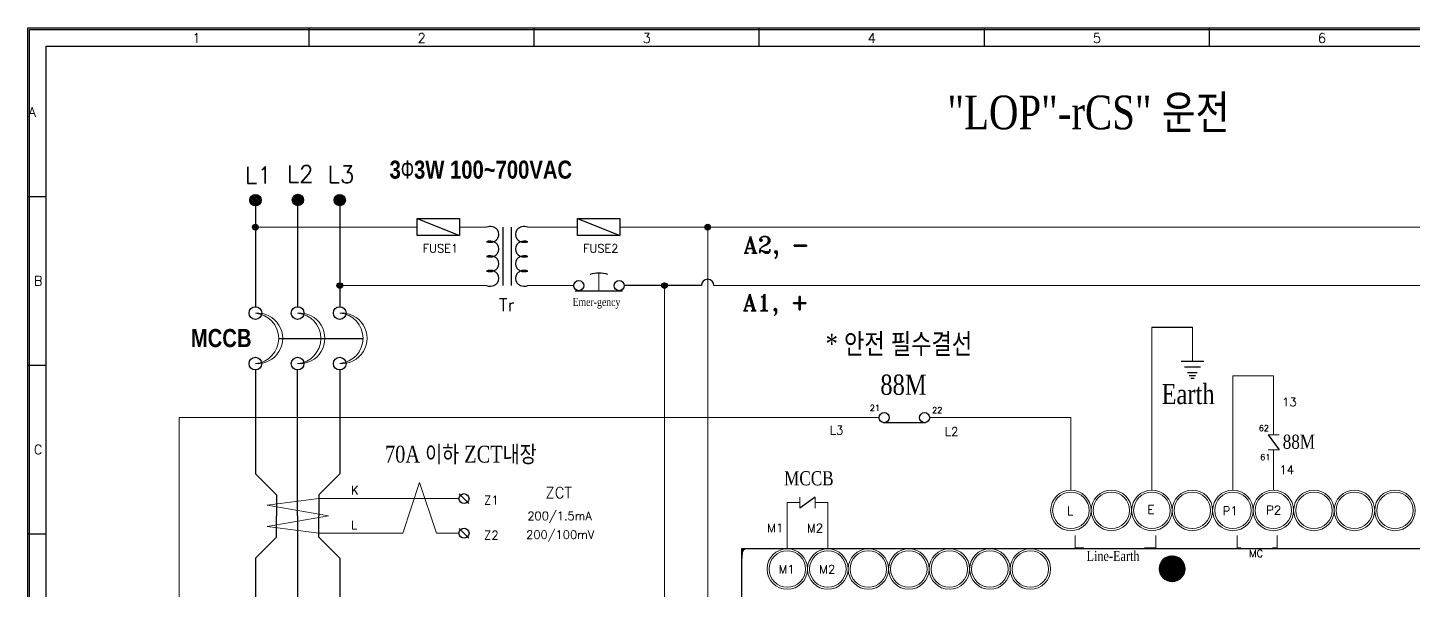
# Model space of a CAD drawing. Header units: millimetres. Extents: x 107 to 2900, y 85 to 3996.
# Drawn here: x 115 to 647, y 1077 to 1293 of the extents above; entities that cross this region are included whole.
import ezdxf
from ezdxf.enums import TextEntityAlignment as Align
from ezdxf.lldxf.tags import DXFTag

# ---------------------------------------------------------------- set-up
doc = ezdxf.new("R2010")
doc.units = ezdxf.units.MM
for name, color, linetype in [('1', 1, 'CENTER'), ('20', 2, 'Continuous'), ('30', 3, 'Continuous'), ('70', 7, 'Continuous')]:
    doc.layers.add(name, color=color, linetype=linetype)
doc.styles.add('ROMANS', font='ROMANS.shx', dxfattribs={"width": 0.7})
doc.styles.add('SIMPLEX', font='SIMPLEX')
doc.styles.add('SS', font='batang.ttc', dxfattribs={"width": 0.8})
doc.styles.add('STYLE2', font='romant.shx')
tags = doc.linetypes.add('CENTER', pattern=[2, 1.25, -0.25, 0.25, -0.25]).pattern_tags.tags
tags[10:11] = [DXFTag(74, 4), DXFTag(75, 0), DXFTag(340, '0'), DXFTag(46, 1.0), DXFTag(50, 0.0), DXFTag(44, 0.0), DXFTag(45, 0.0)]
tags[8:9] = [DXFTag(74, 4), DXFTag(75, 0), DXFTag(340, '0'), DXFTag(46, 1.0), DXFTag(50, 0.0), DXFTag(44, 0.0), DXFTag(45, 0.0)]
tags[6:7] = [DXFTag(74, 4), DXFTag(75, 0), DXFTag(340, '0'), DXFTag(46, 1.0), DXFTag(50, 0.0), DXFTag(44, 0.0), DXFTag(45, 0.0)]
tags[4:5] = [DXFTag(74, 4), DXFTag(75, 0), DXFTag(340, '0'), DXFTag(46, 1.0), DXFTag(50, 0.0), DXFTag(44, 0.0), DXFTag(45, 0.0)]

msp = doc.modelspace()

# ---------------------------------------------------------------- hatches: boundary and pattern name
at = {"layer": '70'}
h = msp.add_hatch(dxfattribs=at)
h.set_pattern_fill('ANSI33', color=256, scale=2.16, style=0)
h.set_pattern_definition([(45, (1958.99554, 584.5351), (-0.38183766, 0.38183766), []), (45, (1959.3774, 584.5351), (-0.38183766, 0.38183766), [0.27, -0.135])])
h.paths.add_polyline_path([(200.62, 1226.568, 1), (204.94, 1226.568, 1)])
h = msp.add_hatch(dxfattribs=at)
h.set_pattern_fill('ANSI33', color=256, scale=2.16, style=0)
h.set_pattern_definition([(45, (1975.291, 584.6306), (-0.38183766, 0.38183766), []), (45, (1975.67283, 584.6306), (-0.38183766, 0.38183766), [0.27, -0.135])])
h.paths.add_polyline_path([(216.915, 1226.663, 1), (221.235, 1226.663, 1)])
h = msp.add_hatch(dxfattribs=at)
h.set_pattern_fill('ANSI33', color=256, scale=2.16, style=0)
h.set_pattern_definition([(45, (1991.34915, 584.56274), (-0.38183766, 0.38183766), []), (45, (1991.731, 584.56274), (-0.38183766, 0.38183766), [0.27, -0.135])])
h.paths.add_polyline_path([(232.973, 1226.595, 1), (237.293, 1226.595, 1)])
h = msp.add_hatch(dxfattribs=at)
h.set_pattern_fill('ANSI33', color=256, scale=2.16, style=0)
h.set_pattern_definition([(45, (1943.2782, 627.7063), (-0.38183766, 0.38183766), []), (45, (1943.66, 627.7063), (-0.38183766, 0.38183766), [0.27, -0.135])])
h.paths.add_polyline_path([(202.733, 1217.307, 0.4142136), (201.653, 1216.227, 0.4142136), (202.733, 1215.147)])
h.paths.add_polyline_path([(202.733, 1217.307), (202.733, 1216.227), (203.813, 1216.227, 0.4142136)])
h.paths.add_polyline_path([(203.813, 1216.227), (202.733, 1216.227), (202.733, 1215.147, 0.4142136)])
h = msp.add_hatch(dxfattribs=at)
h.set_pattern_fill('ANSI33', color=256, scale=2.16, style=0)
h.set_pattern_definition([(45, (2116.895, 627.7063), (-0.38183766, 0.38183766), []), (45, (2117.2768, 627.7063), (-0.38183766, 0.38183766), [0.27, -0.135])])
h.paths.add_polyline_path([(376.35, 1217.307, 0.4142136), (375.27, 1216.227, 0.4142136), (376.35, 1215.147)])
h.paths.add_polyline_path([(376.35, 1217.307), (376.35, 1216.227), (377.43, 1216.227, 0.4142136)])
h.paths.add_polyline_path([(377.43, 1216.227), (376.35, 1216.227), (376.35, 1215.147, 0.4142136)])
h = msp.add_hatch(dxfattribs=at)
h.set_pattern_fill('ANSI33', color=256, scale=2.16, style=0)
h.set_pattern_definition([(45, (1975.6782, 605.22616), (-0.38183766, 0.38183766), []), (45, (1976.06, 605.22616), (-0.38183766, 0.38183766), [0.27, -0.135])])
h.paths.add_polyline_path([(235.133, 1194.827, 0.4142136), (234.053, 1193.747, 0.4142136), (235.133, 1192.667)])
h.paths.add_polyline_path([(235.133, 1194.827), (235.133, 1193.747), (236.213, 1193.747, 0.4142136)])
h.paths.add_polyline_path([(236.213, 1193.747), (235.133, 1193.747), (235.133, 1192.667, 0.4142136)])
h = msp.add_hatch(dxfattribs=at)
h.set_pattern_fill('ANSI33', color=256, scale=2.16, style=0)
h.set_pattern_definition([(45, (2100.3148, 605.22616), (-0.38183766, 0.38183766), []), (45, (2100.6966, 605.22616), (-0.38183766, 0.38183766), [0.27, -0.135])])
h.paths.add_polyline_path([(359.77, 1194.827, 0.4142136), (358.69, 1193.747, 0.4142136), (359.77, 1192.667)])
h.paths.add_polyline_path([(359.77, 1194.827), (359.77, 1193.747), (360.85, 1193.747, 0.4142136)])
h.paths.add_polyline_path([(360.85, 1193.747), (359.77, 1193.747), (359.77, 1192.667, 0.4142136)])
at = {"layer": '70', "lineweight": 20}
h = msp.add_hatch(dxfattribs=at)
h.set_pattern_fill('ANSI31', color=3, scale=2.16, style=0)
h.set_pattern_definition([(45, (-10847.83192, 54444.12728), (-0.1909188309, 0.1909188309), [])])
h.paths.add_polyline_path([(559.613, 1085.033, 1), (549.662, 1085.033, 1)])

# ---------------------------------------------------------------- linework, layer by layer
at = {"color": 0, "lineweight": 30}
for p, q in [((202.733, 1228.727), (202.733, 1185.66)), ((218.933, 1228.818), (218.933, 1185.66)), ((235.133, 1228.755), (235.133, 1185.66)), ((202.733, 1161.36), (202.733, 1121.501)), ((218.933, 1121.501), (218.933, 1161.36)), ((235.133, 1161.36), (235.133, 1121.501)), ((202.733, 1121.501), (210.833, 1113.474)), ((218.933, 1105.301), (218.933, 1121.501)), ((235.133, 1121.501), (227.033, 1113.474)), ((210.833, 1113.474), (210.833, 1105.301)), ((227.033, 1113.474), (227.033, 1105.301)), ((210.833, 1097.127), (210.833, 1105.301)), ((218.933, 1105.301), (218.933, 1024.353)), ((227.033, 1097.127), (227.033, 1105.301)), ((202.733, 1089.101), (210.833, 1097.127)), ((235.133, 1089.101), (227.033, 1097.127)), ((202.733, 1089.101), (202.733, 1024.353)), ((235.133, 1089.101), (235.133, 1024.353))]:
    msp.add_line(p, q, dxfattribs=at)
at = {"color": 0, "lineweight": 15}
for p, q in [((264.87, 1216.227), (202.733, 1216.227)), ((281.07, 1216.227), (291.506, 1216.227)), ((326.4, 1216.227), (307.262, 1216.227)), ((370.634, 1216.227), (342.6, 1216.227)), ((702.348, 1216.227), (370.634, 1216.227)), ((291.506, 1193.747), (235.133, 1193.747)), ((324.901, 1193.747), (307.262, 1193.747)), ((671.244, 1193.747), (378.78, 1193.747)), ((227.033, 1111.955), (280.894, 1111.955)), ((227.033, 1098.646), (259.321, 1098.646)), ((272.281, 1098.646), (280.894, 1098.646))]:
    msp.add_line(p, q, dxfattribs=at)
at = {"color": 7}
for p, q in [((297.808, 1193.747), (297.808, 1216.227)), ((300.96, 1216.227), (300.96, 1193.747))]:
    msp.add_line(p, q, dxfattribs=at)
at = {"color": 1, "linetype": 'ByBlock'}
msp.add_line((325.549, 1191.774), (343.693, 1191.774), dxfattribs=at)
at = {"color": 0, "linetype": 'ByBlock'}
for p, q in [((359.77, 1193.747), (344.341, 1193.747)), ((373.92, 1193.747), (359.77, 1193.747))]:
    msp.add_line(p, q, dxfattribs=at)
for p, q in [((546.869, 1177.846), (562.422, 1177.846)), ((558.102, 1164.687), (566.742, 1164.687)), ((559.336, 1162.527), (565.508, 1162.527)), ((560.571, 1160.367), (564.273, 1160.367)), ((561.188, 1159.287), (563.656, 1159.287)), ((561.805, 1158.207), (563.039, 1158.207)), ((591.463, 1136.504), (595.682, 1130.681)), ((417.592, 1112.462), (411.768, 1108.243))]:
    msp.add_line(p, q)
at = {"color": 0}
for p, q in [((211.687, 1173.51), (244.087, 1173.51)), ((284.672, 1110.079), (280.965, 1113.832)), ((284.672, 1096.77), (280.965, 1100.522))]:
    msp.add_line(p, q, dxfattribs=at)
at = {"color": 1, "lineweight": 15}
for p, q in [((442.125, 1143.054), (173.454, 1143.054)), ((515.766, 1143.054), (461.565, 1143.054))]:
    msp.add_line(p, q, dxfattribs=at)
at = {"linetype": 'ByBlock'}
msp.add_line((443.737, 1141.138), (459.952, 1141.138), dxfattribs=at)
at = {"color": 7, "lineweight": 30}
for p, q in [((719.92, 1092.667), (389.356, 1092.667)), ((389.356, 1092.667), (389.356, 1023.366))]:
    msp.add_line(p, q, dxfattribs=at)
at = {"color": 1, "linetype": 'ByBlock'}
for centre in [(326.845, 1193.747), (342.397, 1193.747)]:
    msp.add_circle(centre, 1.944, dxfattribs=at)
at = {"linetype": 'ByBlock'}
for centre in [(444.069, 1143.054), (459.621, 1143.054)]:
    msp.add_circle(centre, 1.944, dxfattribs=at)
at = {"color": 0}
for centre in [(282.819, 1111.955), (282.819, 1098.646)]:
    msp.add_circle(centre, 1.924, dxfattribs=at)
at = {"color": 7, "lineweight": 15}
for centre, radius in [((515.766, 1107.423), 7.774), ((515.766, 1107.423), 6.997), ((531.314, 1107.423), 7.774), ((531.314, 1107.423), 6.996), ((546.863, 1107.423), 7.774), ((546.863, 1107.423), 6.997), ((562.411, 1107.423), 7.774), ((562.412, 1107.423), 6.996), ((577.96, 1107.423), 7.775), ((577.96, 1107.423), 6.995), ((593.509, 1107.423), 7.774), ((593.509, 1107.423), 6.997), ((609.058, 1107.423), 7.775), ((609.056, 1107.423), 6.996), ((624.606, 1107.423), 7.774), ((624.606, 1107.423), 6.997), ((640.154, 1107.423), 7.774), ((640.154, 1107.423), 6.996), ((406.925, 1084.923), 7.775), ((406.926, 1084.923), 6.996), ((422.474, 1084.923), 7.774), ((422.474, 1084.923), 6.997), ((438.023, 1084.923), 7.774), ((438.022, 1084.923), 6.997), ((453.572, 1084.923), 7.774), ((453.572, 1084.923), 6.997), ((469.12, 1084.923), 7.774), ((469.12, 1084.923), 6.997), ((484.669, 1084.923), 7.774), ((484.668, 1084.923), 6.996), ((500.217, 1084.923), 7.774), ((500.217, 1084.923), 6.997)]:
    msp.add_circle(centre, radius, dxfattribs=at)
at = {"color": 3, "lineweight": 15}
msp.add_circle((554.638, 1085.033), 4.975, dxfattribs=at)
at = {"color": 0}
msp.add_arc((376.35, 1193.747), 2.43, 0, 180, dxfattribs=at)
at = {"color": 7, "lineweight": 30}
msp.add_arc((391.516, 1090.507), 2.16, 90, 180, dxfattribs=at)
at = {"color": 7}
for centre, major_axis, start_param, end_param in [((292.819, 1213.417), (3.414, 0), 4.3175972, 8.2487734), ((305.949, 1213.417), (3.414, 0), 1.1760053, 5.1071807), ((292.819, 1207.797), (-3.414, 0), 1.1760046, 5.1071807), ((305.949, 1207.797), (3.414, 0), 1.1760053, 5.1071807), ((292.819, 1202.177), (-3.414, 0), 1.1760046, 5.1071807), ((305.949, 1202.177), (3.414, 0), 1.1760053, 5.1071807), ((292.819, 1196.557), (-3.414, 0), 1.1760046, 5.1071807), ((305.949, 1196.557), (3.414, 0), 1.1760053, 5.1071814)]:
    msp.add_ellipse(centre, major_axis=major_axis, ratio=0.8917246, start_param=start_param, end_param=end_param, dxfattribs=at)
at = {"color": 1}
msp.add_ellipse((334.621, 1193.747), major_axis=(-7.776, 0), ratio=0.6201867, start_param=4.251835, end_param=5.172943, dxfattribs=at)
at = {"color": 7, "lineweight": 15}
msp.add_open_spline([(389.872, 1092.667), (389.678, 1090.928), (389.506, 1089.188), (389.356, 1087.444)], degree=3, dxfattribs=at)
at = {"layer": '1', "color": 0}
for p, q in [((264.87, 1219.467), (281.07, 1212.987)), ((264.87, 1219.467), (281.07, 1219.467)), ((264.87, 1212.987), (264.87, 1219.467)), ((281.07, 1219.467), (281.07, 1212.987)), ((326.4, 1219.467), (342.6, 1219.467)), ((326.4, 1219.467), (342.6, 1212.987)), ((326.4, 1212.987), (326.4, 1219.467)), ((342.6, 1219.467), (342.6, 1212.987)), ((281.07, 1212.987), (264.87, 1212.987)), ((342.6, 1212.987), (326.4, 1212.987))]:
    msp.add_line(p, q, dxfattribs=at)
for centre in [(202.733, 1183.23), (218.933, 1183.23), (235.133, 1183.23), (202.733, 1163.79), (218.933, 1163.79), (235.133, 1163.79)]:
    msp.add_circle(centre, 2.43, dxfattribs=at)
at = {"layer": '20', "color": 7}
for p, q in [((122.478, 770.083), (122.478, 1285.675)), ((122.478, 1285.675), (929.022, 1285.675))]:
    msp.add_line(p, q, dxfattribs=at)
at = {"layer": '30', "color": 7}
for p, q in [((223.35, 1285.675), (223.35, 1292.803)), ((309.75, 1285.675), (309.75, 1292.803)), ((396.15, 1285.675), (396.15, 1292.803)), ((482.55, 1285.675), (482.55, 1292.803)), ((568.95, 1285.675), (568.95, 1292.803)), ((115.35, 1228.003), (122.478, 1228.003)), ((115.35, 1163.203), (122.478, 1163.203)), ((115.35, 1098.403), (122.478, 1098.403))]:
    msp.add_line(p, q, dxfattribs=at)
at = {"layer": '70', "lineweight": 15}
for p, q in [((376.353, 967.713), (376.35, 1216.227)), ((359.773, 848.307), (359.77, 1193.747)), ((546.87, 1115.167), (546.869, 1177.846)), ((562.422, 1164.687), (562.422, 1177.846)), ((577.956, 1115.167), (577.956, 1159.123)), ((593.505, 1159.123), (577.956, 1159.123)), ((593.505, 1159.123), (593.505, 1136.504)), ((593.505, 1136.504), (593.505, 1141.383)), ((595.682, 1136.504), (591.463, 1136.504)), ((595.682, 1130.681), (591.463, 1130.681)), ((593.505, 1130.681), (593.505, 1115.197)), ((259.321, 1098.646), (265.801, 1118.136)), ((265.801, 1118.136), (272.281, 1098.646)), ((411.768, 1108.243), (411.768, 1112.462)), ((417.592, 1108.243), (417.592, 1112.462)), ((406.921, 1092.667), (406.921, 1110.421)), ((411.768, 1110.421), (406.921, 1110.421)), ((417.592, 1110.421), (422.47, 1110.421)), ((422.47, 1092.667), (422.47, 1110.421)), ((517.445, 1093.003), (517.445, 1097.825)), ((548.346, 1093.003), (548.346, 1097.825)), ((579.647, 1093.003), (579.647, 1097.825)), ((595.001, 1093.003), (595.001, 1097.825)), ((520.749, 1093.003), (517.445, 1093.003)), ((544.069, 1093.003), (548.346, 1093.003)), ((581.025, 1093.003), (579.647, 1093.003)), ((593.213, 1093.003), (595.001, 1093.003))]:
    msp.add_line(p, q, dxfattribs=at)
at = {"layer": '70', "color": 1, "lineweight": 15}
for p, q in [((334.621, 1191.774), (334.621, 1198.57)), ((173.457, 889.796), (173.454, 1143.054)), ((515.766, 1115.167), (515.766, 1143.054))]:
    msp.add_line(p, q, dxfattribs=at)
at = {"layer": '70', "lineweight": 13}
for p, q in [((227.033, 1111.955), (207.297, 1109.388)), ((207.297, 1109.388), (230.786, 1105.301)), ((230.786, 1105.301), (207.297, 1101.214)), ((207.297, 1101.214), (227.033, 1098.646))]:
    msp.add_line(p, q, dxfattribs=at)
at = {"layer": '70', "color": 7}
for points in [[(936.15, 709.603), (115.35, 709.603), (115.35, 1292.803), (936.15, 1292.803)], [(935.502, 710.251), (115.998, 710.251), (115.998, 1292.155), (935.502, 1292.155)]]:
    msp.add_lwpolyline(points, close=True, dxfattribs=at)
at = {"layer": '70'}
for centre, radius in [((202.78, 1226.568), 2.16), ((219.075, 1226.663), 2.16), ((235.133, 1226.595), 2.16), ((202.733, 1216.227), 1.08), ((376.35, 1216.227), 1.08), ((235.133, 1193.747), 1.08), ((359.77, 1193.747), 1.08)]:
    msp.add_circle(centre, radius, dxfattribs=at)
at = {"layer": '70', "lineweight": 15}
for centre, start, end in [((203.499, 1173.48), 265.47912, 94.52088), ((201.967, 1173.48), 274.52088, 85.47912), ((219.699, 1173.48), 265.47912, 94.52088), ((218.167, 1173.48), 274.52088, 85.47912), ((235.899, 1173.54), 265.47912, 94.52088), ((234.367, 1173.54), 274.52088, 85.47912)]:
    msp.add_arc(centre, 9.72, start, end, dxfattribs=at)

# ---------------------------------------------------------------- texts
at = {"color": 0, "style": 'SS', "width": 0.8}
for s, height, p in [('"LOP"-rCS" 운전', 12.96, (468.375, 1253.783)), ('88M', 7.776, (442.634, 1151.814)), ('Earth', 7.776, (550.562, 1148.239)), ('88M', 5.4432, (597.088, 1131.083)), ('MCCB', 5.4432, (405.703, 1117.055)), ('Line-Earth', 3.888, (521.766, 1087.994))]:
    msp.add_text(s, height=height, dxfattribs=at).set_placement(p)
at = {"color": 0}
for s, height, style, p in [('L1', 6.48, 'SIMPLEX', (198.777, 1232.94)), ('L2', 6.48, 'SIMPLEX', (214.797, 1233.412)), ('L3', 6.48, 'SIMPLEX', (230.483, 1233.216)), ('FUSE1', 3.211, 'STYLE2', (266.941, 1206.424)), ('FUSE2', 3.211, 'STYLE2', (328.471, 1206.424)), ('A2, -', 6.422, 'STYLE2', (390.061, 1206.177)), ('Tr ', 4.8165, 'STYLE2', (296.224, 1183.951)), ('A1, +', 6.422, 'STYLE2', (389.778, 1184.096)), ('13', 3.2947, 'STYLE2', (596.839, 1147.411)), ('21', 2.3063, 'STYLE2', (438.569, 1145.608)), ('22', 2.3063, 'STYLE2', (462.488, 1144.764)), ('L3', 3.2947, 'STYLE2', (423.231, 1136.576)), ('L2', 3.2947, 'STYLE2', (467.387, 1136.054)), ('62', 2.3063, 'STYLE2', (587.871, 1137.896)), ('61', 2.3063, 'STYLE2', (588.435, 1126.719)), ('14', 3.2947, 'STYLE2', (595.813, 1121.364)), ('K', 3.295, 'STYLE2', (239.411, 1113.599)), ('Z1', 3.2947, 'STYLE2', (290.508, 1109.67)), ('ZCT', 4.1743, 'STYLE2', (314.048, 1112.188)), ('200/1.5mA', 3.211, 'STYLE2', (307.133, 1103.716)), ('L', 3.295, 'STYLE2', (514.252, 1105.657)), ('E', 3.295, 'STYLE2', (545.177, 1106.1)), ('P1', 3.2947, 'STYLE2', (574.026, 1105.606)), ('P2', 3.2947, 'STYLE2', (590.71, 1105.921)), ('L', 3.295, 'STYLE2', (239.411, 1100.174)), ('M1', 3.2947, 'STYLE2', (399.194, 1099.033)), ('M2', 3.2947, 'STYLE2', (414.469, 1099.003)), ('Z2', 3.2947, 'STYLE2', (290.508, 1096.244)), ('200/100mV', 3.211, 'STYLE2', (306.705, 1096.531)), ('MC', 2.8149, 'STYLE2', (584.169, 1089.524)), ('M1', 3.2947, 'STYLE2', (403.57, 1083.157)), ('M2', 3.2947, 'STYLE2', (419.119, 1083.157))]:
    msp.add_text(s, height=height, dxfattribs=dict(at, style=style)).set_placement(p)
at = {"color": 1, "style": 'SS', "width": 0.8}
for s, height, p in [('Emer-gency', 3.1104, (324.489, 1185.934)), ('* 안전 필수결선', 7.776, (421.631, 1167.505)), ('70A 이하 ZCT내장', 6.48, (252.484, 1125.786))]:
    msp.add_text(s, height=height, dxfattribs=at).set_placement(p)
at = {"layer": '30', "color": 7, "style": 'SIMPLEX'}
for s, p in [('1', (180.15, 1288.816)), ('2', (266.55, 1288.816)), ('3', (352.95, 1288.816)), ('4', (439.35, 1288.816)), ('5', (525.75, 1288.816)), ('6', (612.15, 1288.816)), ('A', (117.096, 1260.403)), ('B', (119.346, 1195.603)), ('C', (119.346, 1130.803))]:
    msp.add_text(s, height=3.672, dxfattribs=at).set_placement(p, align=Align.MIDDLE)
at = {"layer": '70', "lineweight": 13, "char_height": 6.94024, "attachment_point": 1, "style": 'ROMANS'}
for s, insert, width in [('{\\fArial Black|b0|i0|c0|p34;3\\fGulim|b0|i0|c129|p34;Φ\\fArial Black|b0|i0|c0|p34;3W 100~700VAC}', (254.25, 1241.765), 80.83757), ('{\\fArial Black|b0|i0|c0|p34;MCCB}', (177.958, 1177.094), 30.94689)]:
    msp.add_mtext(s, dxfattribs=dict(at, insert=insert, width=width))

doc.saveas('drawing.dxf')
